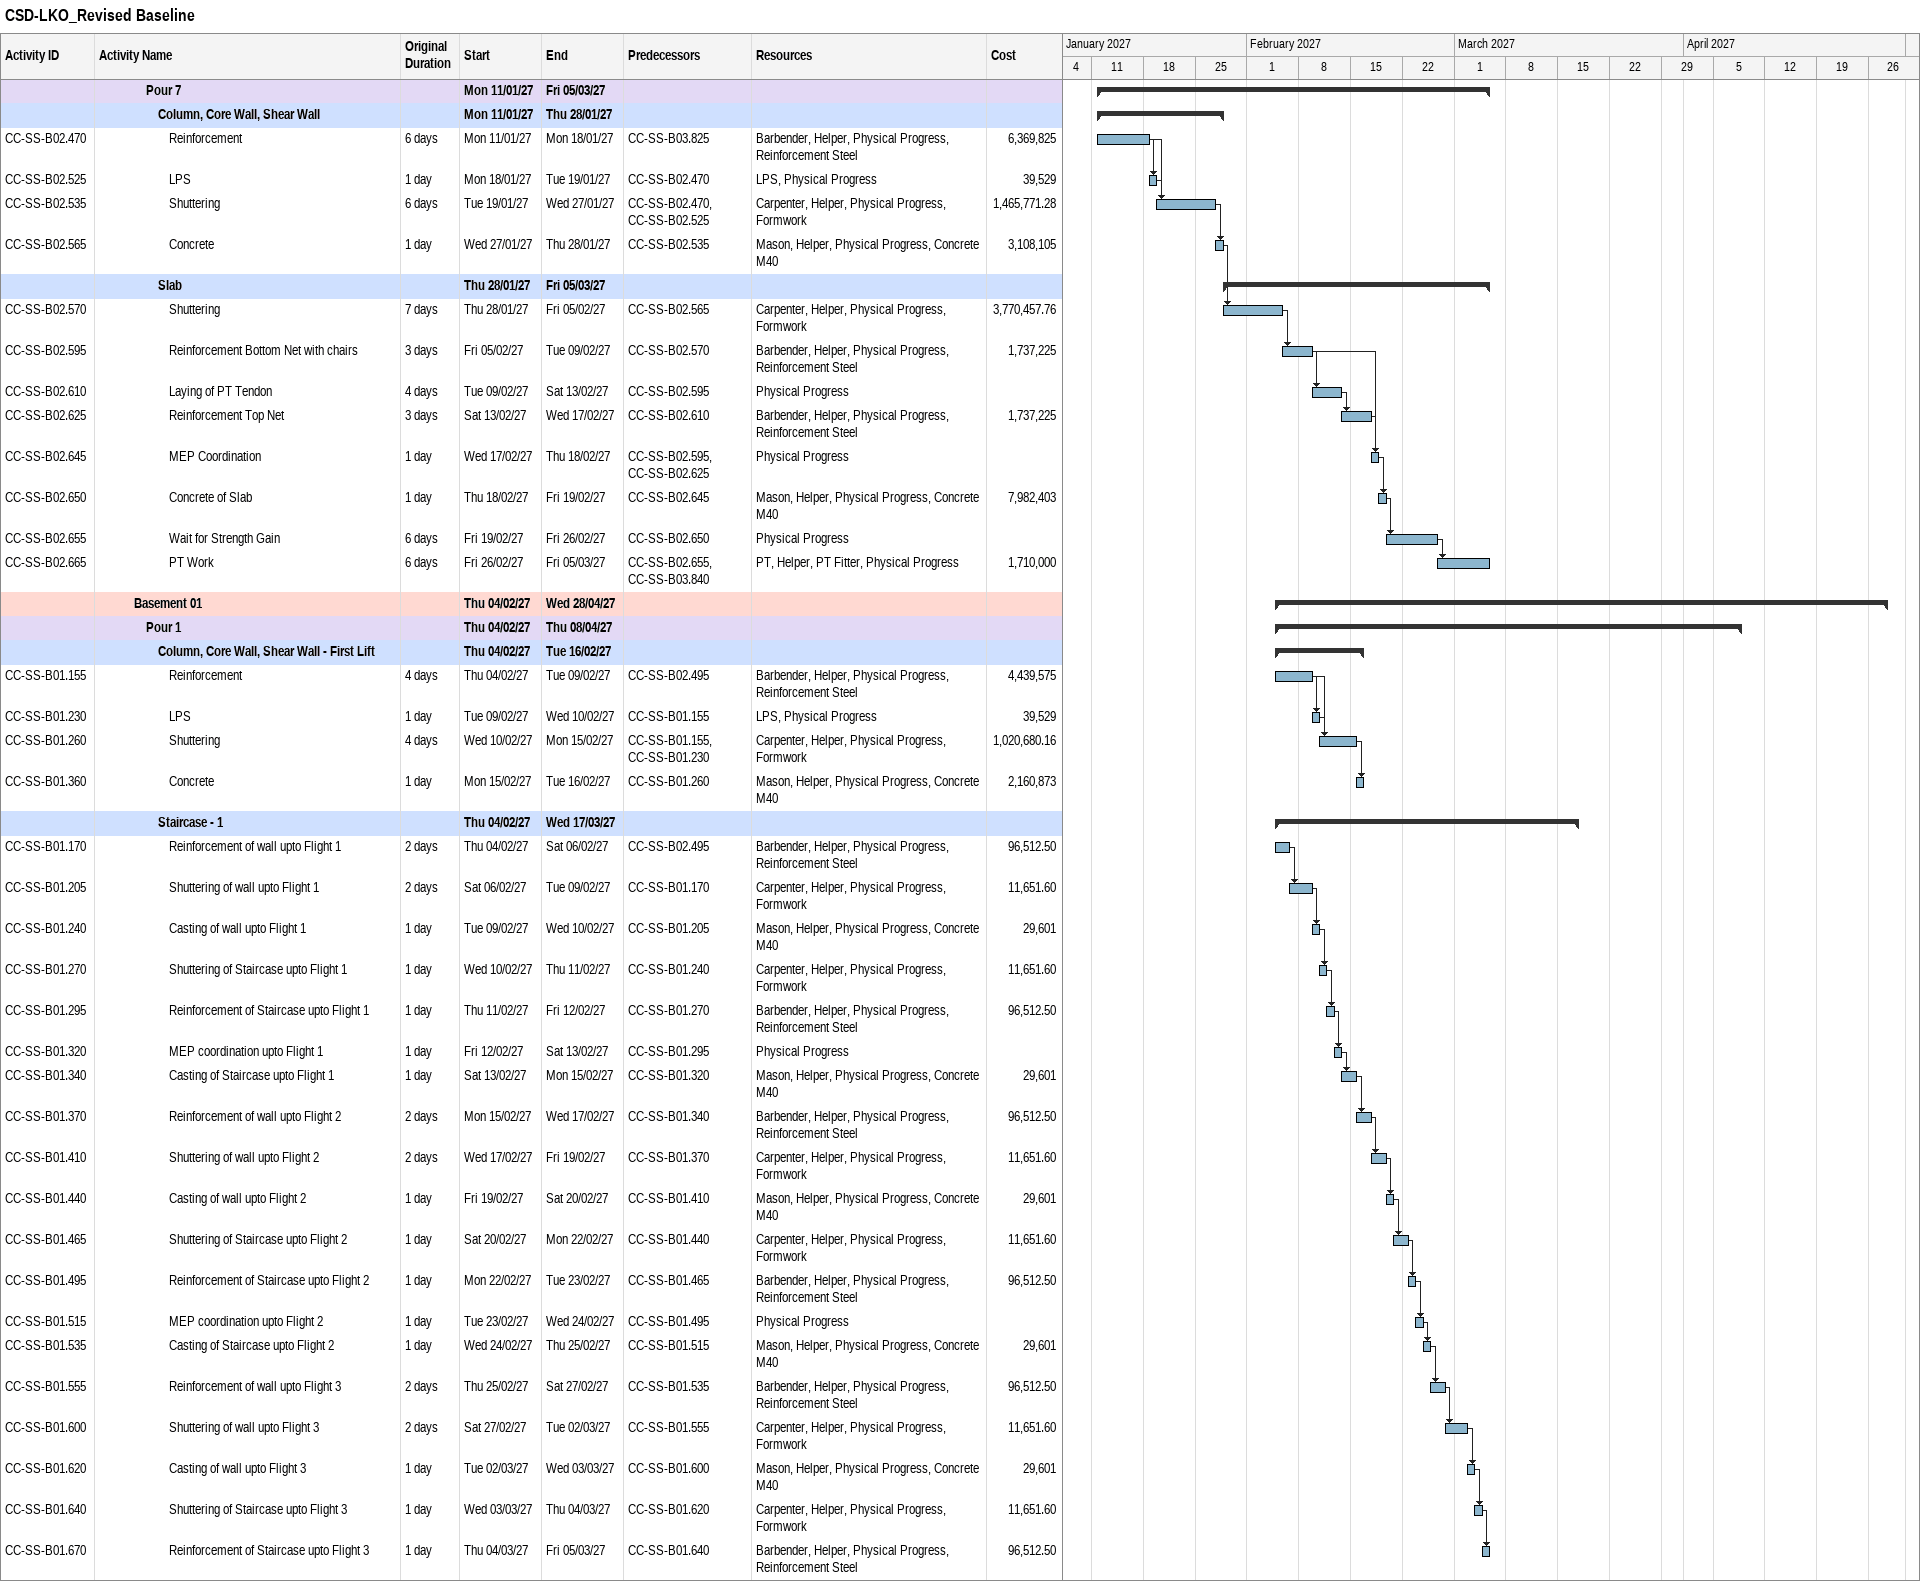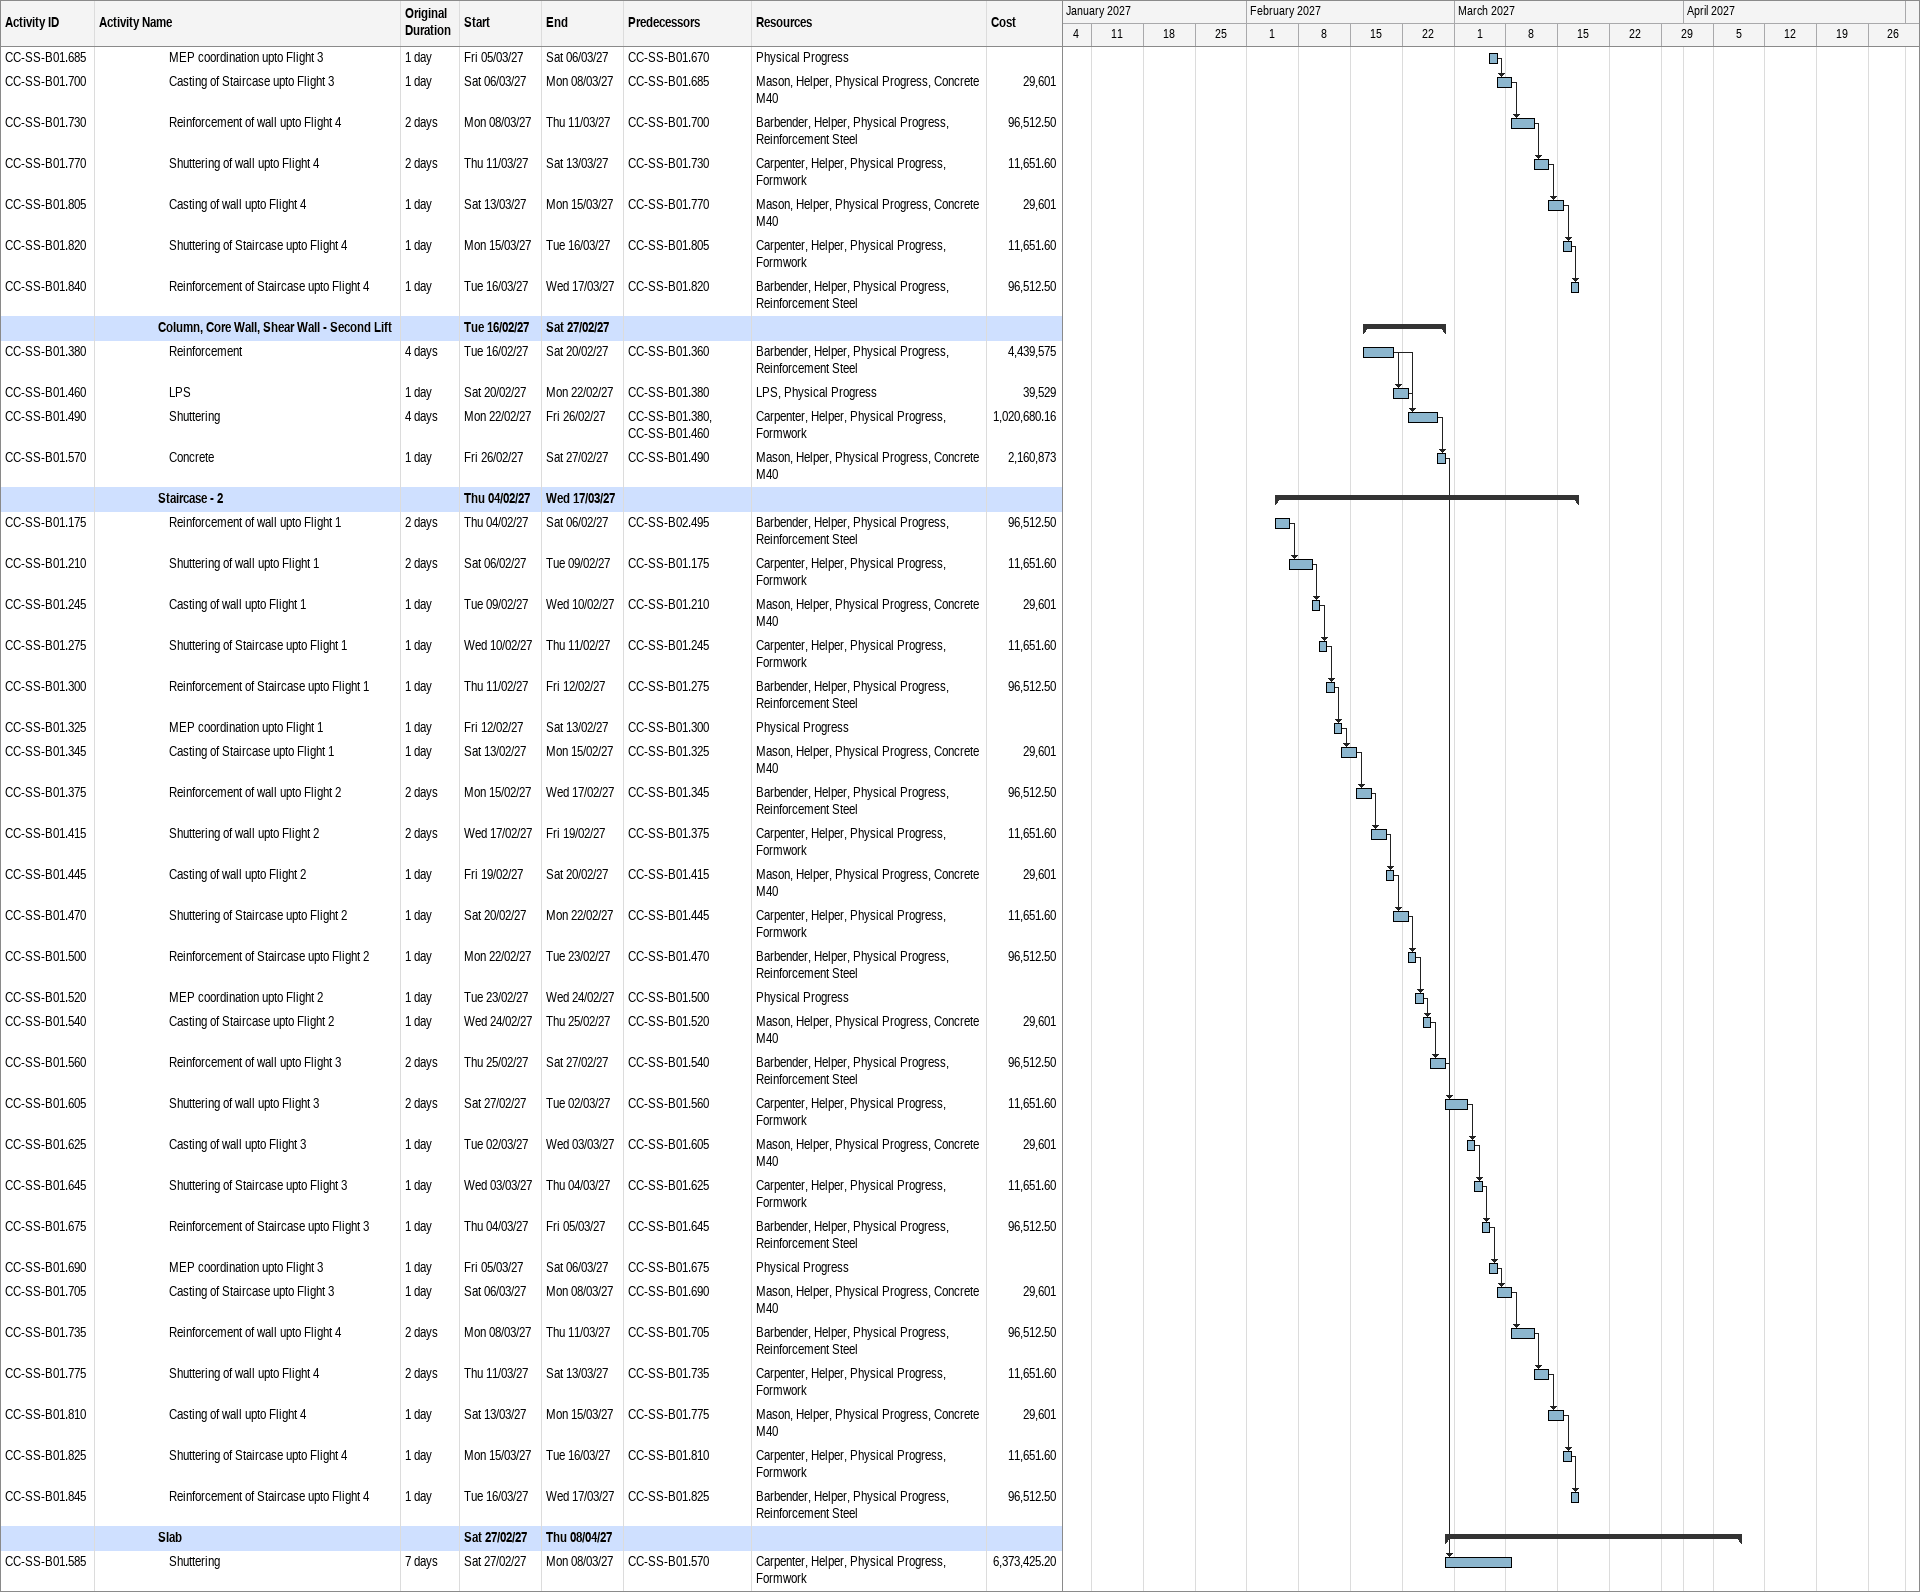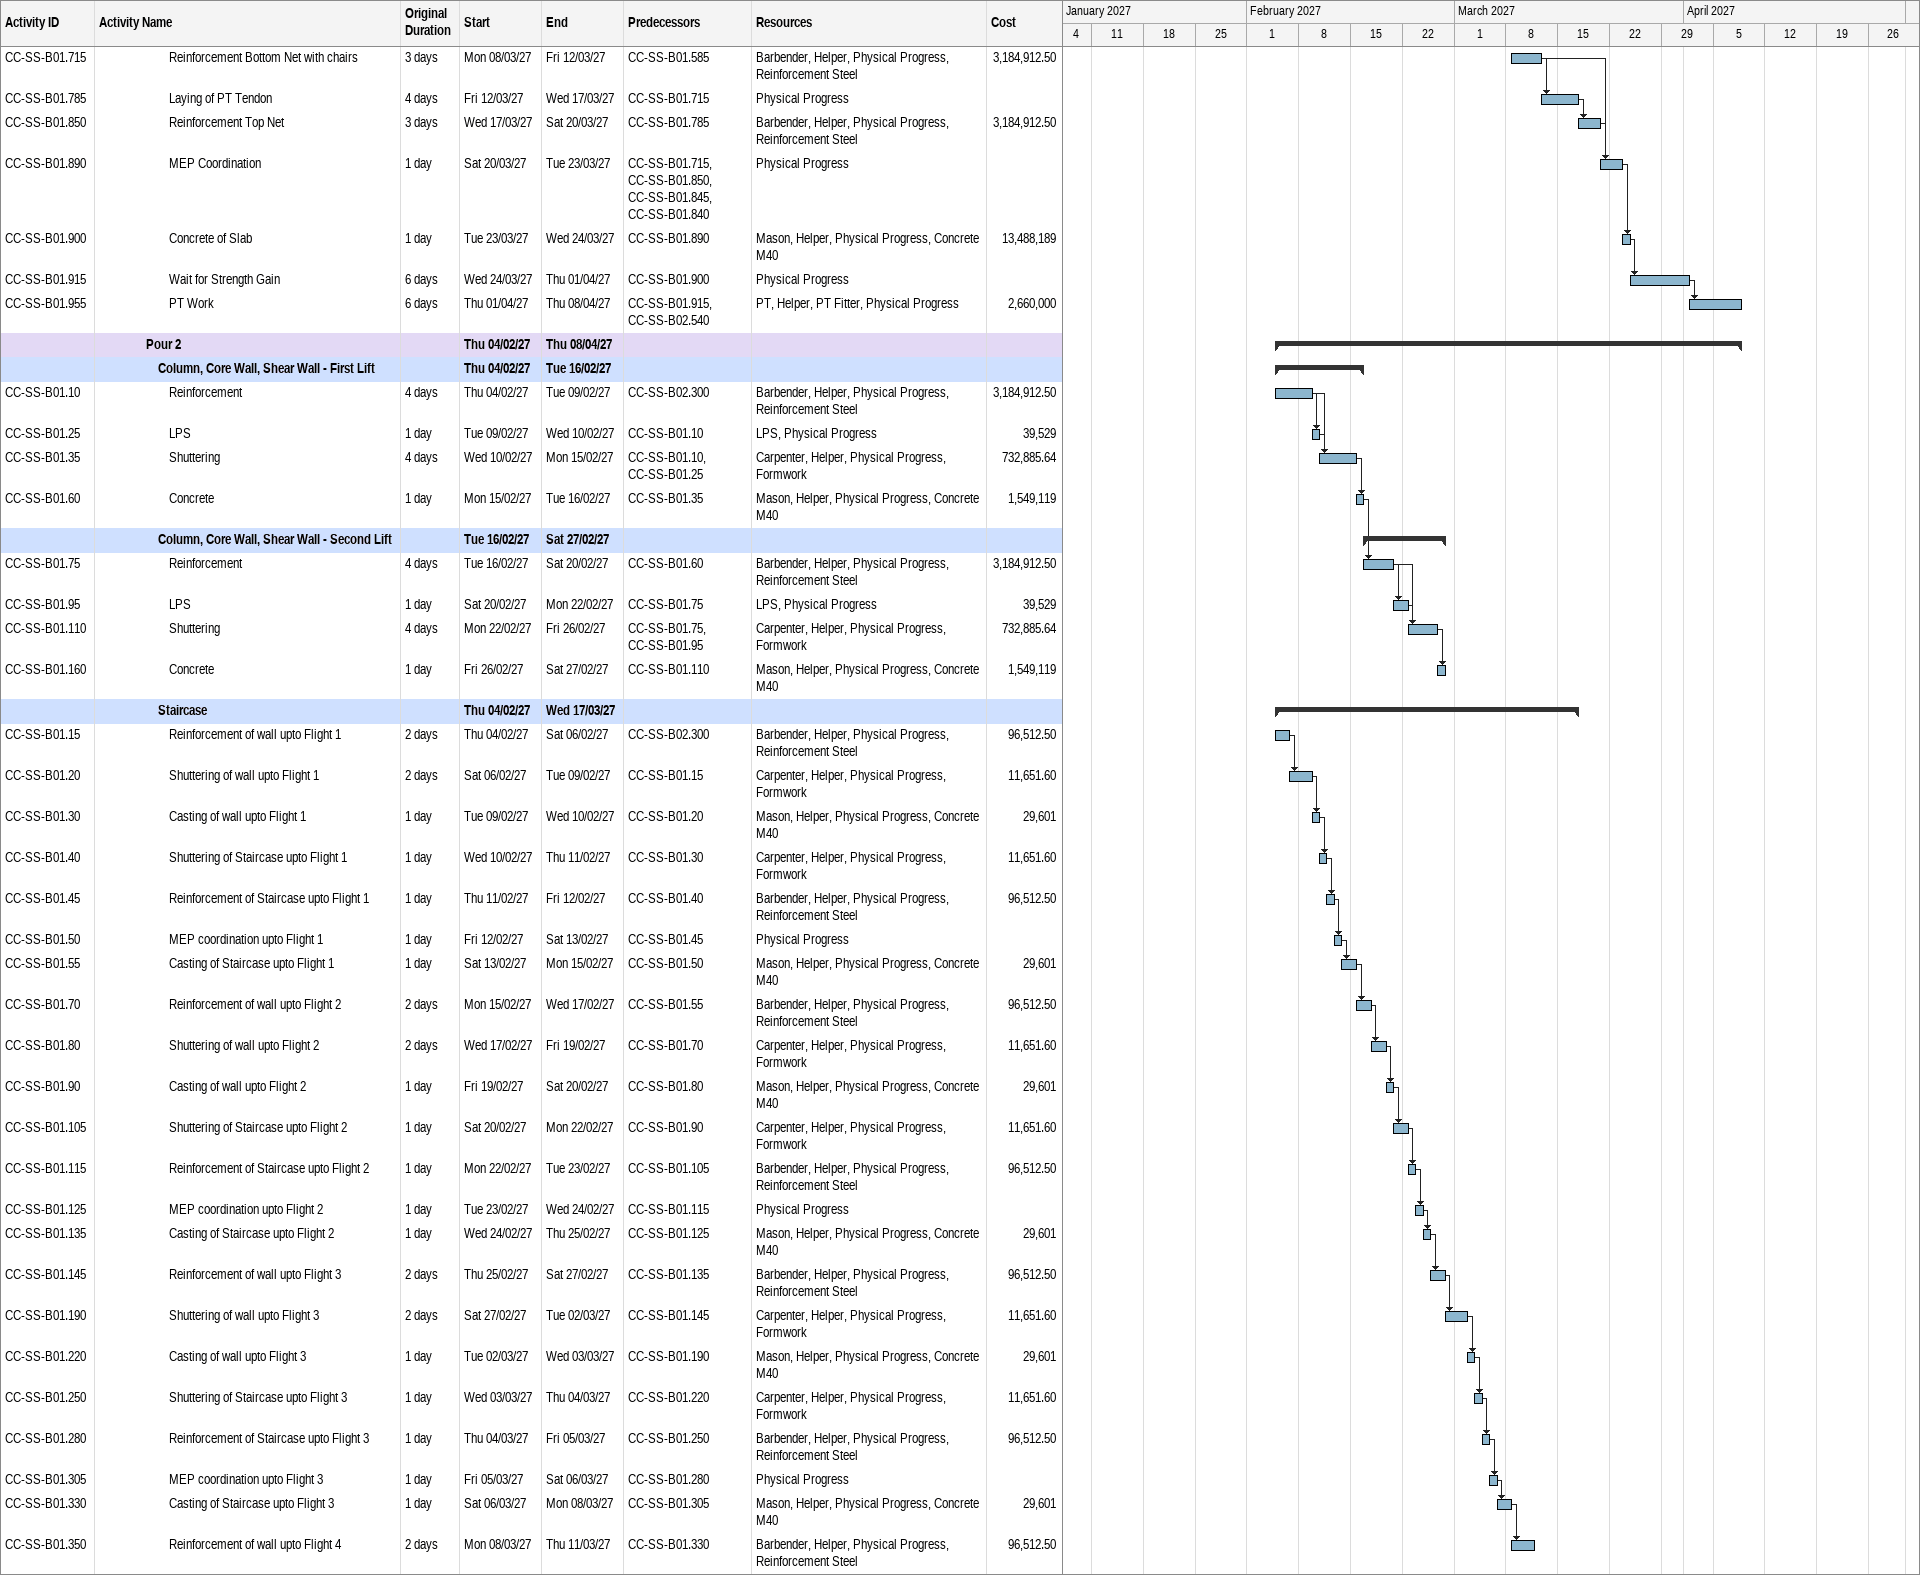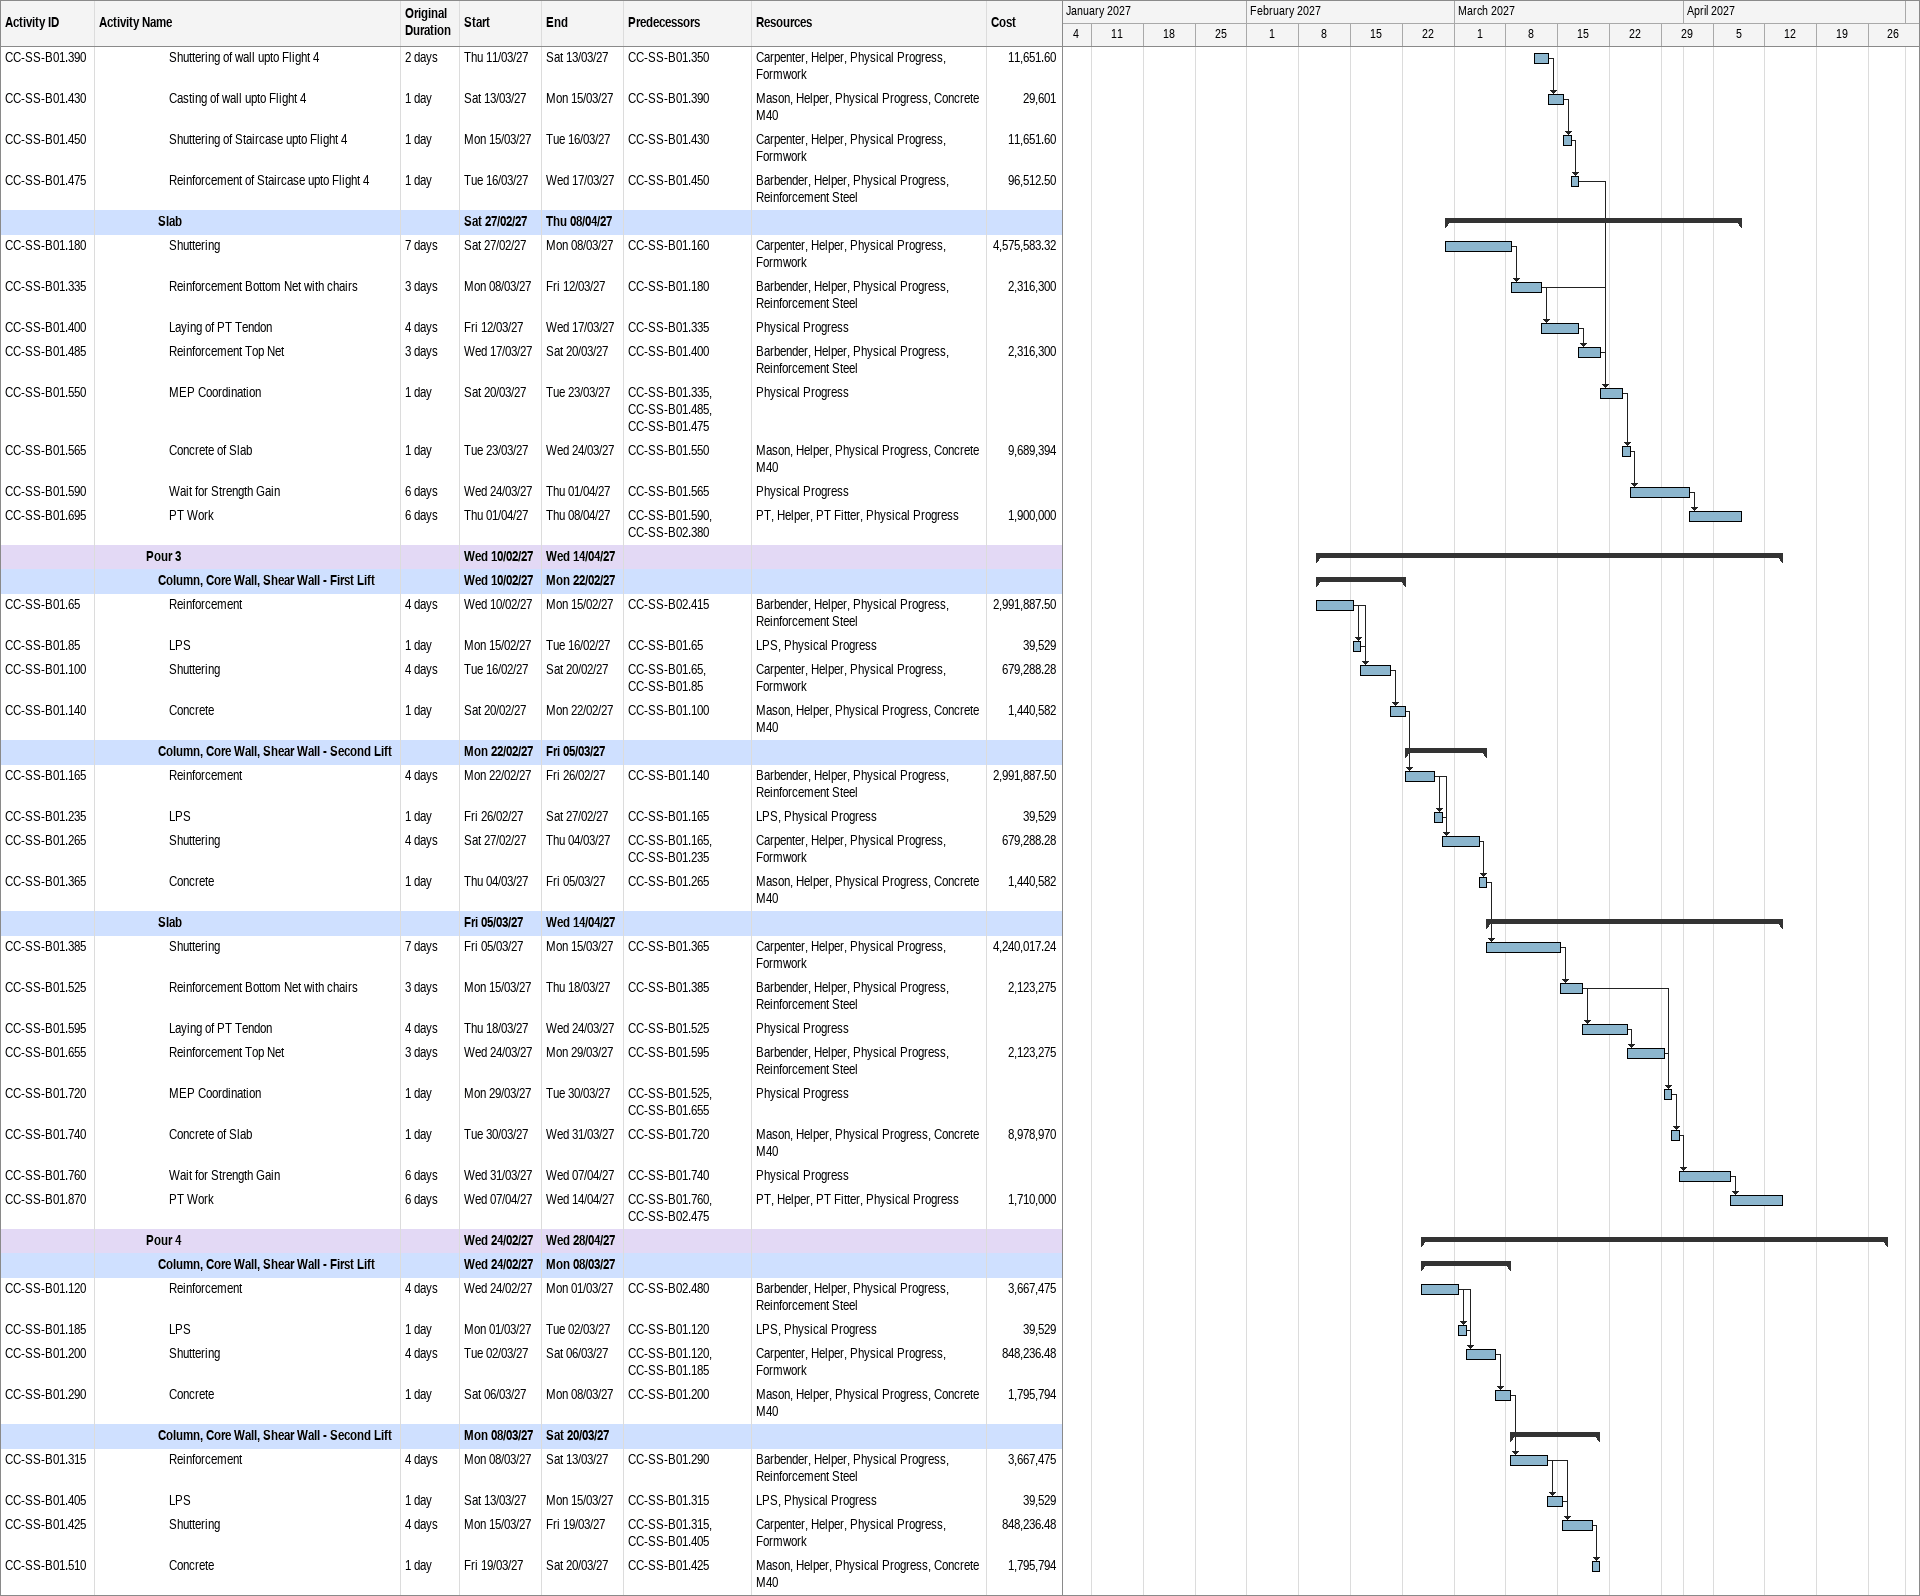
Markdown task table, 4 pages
CSD-LKO_Revised Baseline

| ID | Level | Task | Original duration | Start | Finish | Predecessors | Resources | Cost |
|---|---|---|---|---|---|---|---|---|
|  | 5 | **Pour 7** |  | 2027-01-11 | 2027-03-05 |  |  |  |
|  | 6 | **Column, Core Wall, Shear Wall** |  | 2027-01-11 | 2027-01-28 |  |  |  |
| CC-SS-B02.470 | 7 | Reinforcement | 6d | 2027-01-11 | 2027-01-18 | CC-SS-B03.825 | Barbender, Helper, Physical Progress, Reinforcement Steel | 6369825 |
| CC-SS-B02.525 | 7 | LPS | 1d | 2027-01-18 | 2027-01-19 | CC-SS-B02.470 | LPS, Physical Progress | 39529 |
| CC-SS-B02.535 | 7 | Shuttering | 6d | 2027-01-19 | 2027-01-27 | CC-SS-B02.470, CC-SS-B02.525 | Carpenter, Helper, Physical Progress, Formwork | 1465771.28 |
| CC-SS-B02.565 | 7 | Concrete | 1d | 2027-01-27 | 2027-01-28 | CC-SS-B02.535 | Mason, Helper, Physical Progress, Concrete M40 | 3108105 |
|  | 6 | **Slab** |  | 2027-01-28 | 2027-03-05 |  |  |  |
| CC-SS-B02.570 | 7 | Shuttering | 7d | 2027-01-28 | 2027-02-05 | CC-SS-B02.565 | Carpenter, Helper, Physical Progress, Formwork | 3770457.76 |
| CC-SS-B02.595 | 7 | Reinforcement Bottom Net with chairs | 3d | 2027-02-05 | 2027-02-09 | CC-SS-B02.570 | Barbender, Helper, Physical Progress, Reinforcement Steel | 1737225 |
| CC-SS-B02.610 | 7 | Laying of PT Tendon | 4d | 2027-02-09 | 2027-02-13 | CC-SS-B02.595 | Physical Progress |  |
| CC-SS-B02.625 | 7 | Reinforcement Top Net | 3d | 2027-02-13 | 2027-02-17 | CC-SS-B02.610 | Barbender, Helper, Physical Progress, Reinforcement Steel | 1737225 |
| CC-SS-B02.645 | 7 | MEP Coordination | 1d | 2027-02-17 | 2027-02-18 | CC-SS-B02.595, CC-SS-B02.625 | Physical Progress |  |
| CC-SS-B02.650 | 7 | Concrete of Slab | 1d | 2027-02-18 | 2027-02-19 | CC-SS-B02.645 | Mason, Helper, Physical Progress, Concrete M40 | 7982403 |
| CC-SS-B02.655 | 7 | Wait for Strength Gain | 6d | 2027-02-19 | 2027-02-26 | CC-SS-B02.650 | Physical Progress |  |
| CC-SS-B02.665 | 7 | PT Work | 6d | 2027-02-26 | 2027-03-05 | CC-SS-B02.655, CC-SS-B03.840 | PT, Helper, PT Fitter, Physical Progress | 1710000 |
|  | 4 | **Basement 01** |  | 2027-02-04 | 2027-04-28 |  |  |  |
|  | 5 | **Pour 1** |  | 2027-02-04 | 2027-04-08 |  |  |  |
|  | 6 | **Column, Core Wall, Shear Wall - First Lift** |  | 2027-02-04 | 2027-02-16 |  |  |  |
| CC-SS-B01.155 | 7 | Reinforcement | 4d | 2027-02-04 | 2027-02-09 | CC-SS-B02.495 | Barbender, Helper, Physical Progress, Reinforcement Steel | 4439575 |
| CC-SS-B01.230 | 7 | LPS | 1d | 2027-02-09 | 2027-02-10 | CC-SS-B01.155 | LPS, Physical Progress | 39529 |
| CC-SS-B01.260 | 7 | Shuttering | 4d | 2027-02-10 | 2027-02-15 | CC-SS-B01.155, CC-SS-B01.230 | Carpenter, Helper, Physical Progress, Formwork | 1020680.16 |
| CC-SS-B01.360 | 7 | Concrete | 1d | 2027-02-15 | 2027-02-16 | CC-SS-B01.260 | Mason, Helper, Physical Progress, Concrete M40 | 2160873 |
|  | 6 | **Staircase - 1** |  | 2027-02-04 | 2027-03-17 |  |  |  |
| CC-SS-B01.170 | 7 | Reinforcement of wall upto Flight 1 | 2d | 2027-02-04 | 2027-02-06 | CC-SS-B02.495 | Barbender, Helper, Physical Progress, Reinforcement Steel | 96512.50 |
| CC-SS-B01.205 | 7 | Shuttering of wall upto Flight 1 | 2d | 2027-02-06 | 2027-02-09 | CC-SS-B01.170 | Carpenter, Helper, Physical Progress, Formwork | 11651.60 |
| CC-SS-B01.240 | 7 | Casting of wall upto Flight 1 | 1d | 2027-02-09 | 2027-02-10 | CC-SS-B01.205 | Mason, Helper, Physical Progress, Concrete M40 | 29601 |
| CC-SS-B01.270 | 7 | Shuttering of Staircase upto Flight 1 | 1d | 2027-02-10 | 2027-02-11 | CC-SS-B01.240 | Carpenter, Helper, Physical Progress, Formwork | 11651.60 |
| CC-SS-B01.295 | 7 | Reinforcement of Staircase upto Flight 1 | 1d | 2027-02-11 | 2027-02-12 | CC-SS-B01.270 | Barbender, Helper, Physical Progress, Reinforcement Steel | 96512.50 |
| CC-SS-B01.320 | 7 | MEP coordination upto Flight 1 | 1d | 2027-02-12 | 2027-02-13 | CC-SS-B01.295 | Physical Progress |  |
| CC-SS-B01.340 | 7 | Casting of Staircase upto Flight 1 | 1d | 2027-02-13 | 2027-02-15 | CC-SS-B01.320 | Mason, Helper, Physical Progress, Concrete M40 | 29601 |
| CC-SS-B01.370 | 7 | Reinforcement of wall upto Flight 2 | 2d | 2027-02-15 | 2027-02-17 | CC-SS-B01.340 | Barbender, Helper, Physical Progress, Reinforcement Steel | 96512.50 |
| CC-SS-B01.410 | 7 | Shuttering of wall upto Flight 2 | 2d | 2027-02-17 | 2027-02-19 | CC-SS-B01.370 | Carpenter, Helper, Physical Progress, Formwork | 11651.60 |
| CC-SS-B01.440 | 7 | Casting of wall upto Flight 2 | 1d | 2027-02-19 | 2027-02-20 | CC-SS-B01.410 | Mason, Helper, Physical Progress, Concrete M40 | 29601 |
| CC-SS-B01.465 | 7 | Shuttering of Staircase upto Flight 2 | 1d | 2027-02-20 | 2027-02-22 | CC-SS-B01.440 | Carpenter, Helper, Physical Progress, Formwork | 11651.60 |
| CC-SS-B01.495 | 7 | Reinforcement of Staircase upto Flight 2 | 1d | 2027-02-22 | 2027-02-23 | CC-SS-B01.465 | Barbender, Helper, Physical Progress, Reinforcement Steel | 96512.50 |
| CC-SS-B01.515 | 7 | MEP coordination upto Flight 2 | 1d | 2027-02-23 | 2027-02-24 | CC-SS-B01.495 | Physical Progress |  |
| CC-SS-B01.535 | 7 | Casting of Staircase upto Flight 2 | 1d | 2027-02-24 | 2027-02-25 | CC-SS-B01.515 | Mason, Helper, Physical Progress, Concrete M40 | 29601 |
| CC-SS-B01.555 | 7 | Reinforcement of wall upto Flight 3 | 2d | 2027-02-25 | 2027-02-27 | CC-SS-B01.535 | Barbender, Helper, Physical Progress, Reinforcement Steel | 96512.50 |
| CC-SS-B01.600 | 7 | Shuttering of wall upto Flight 3 | 2d | 2027-02-27 | 2027-03-02 | CC-SS-B01.555 | Carpenter, Helper, Physical Progress, Formwork | 11651.60 |
| CC-SS-B01.620 | 7 | Casting of wall upto Flight 3 | 1d | 2027-03-02 | 2027-03-03 | CC-SS-B01.600 | Mason, Helper, Physical Progress, Concrete M40 | 29601 |
| CC-SS-B01.640 | 7 | Shuttering of Staircase upto Flight 3 | 1d | 2027-03-03 | 2027-03-04 | CC-SS-B01.620 | Carpenter, Helper, Physical Progress, Formwork | 11651.60 |
| CC-SS-B01.670 | 7 | Reinforcement of Staircase upto Flight 3 | 1d | 2027-03-04 | 2027-03-05 | CC-SS-B01.640 | Barbender, Helper, Physical Progress, Reinforcement Steel | 96512.50 |
| CC-SS-B01.685 | 7 | MEP coordination upto Flight 3 | 1d | 2027-03-05 | 2027-03-06 | CC-SS-B01.670 | Physical Progress |  |
| CC-SS-B01.700 | 7 | Casting of Staircase upto Flight 3 | 1d | 2027-03-06 | 2027-03-08 | CC-SS-B01.685 | Mason, Helper, Physical Progress, Concrete M40 | 29601 |
| CC-SS-B01.730 | 7 | Reinforcement of wall upto Flight 4 | 2d | 2027-03-08 | 2027-03-11 | CC-SS-B01.700 | Barbender, Helper, Physical Progress, Reinforcement Steel | 96512.50 |
| CC-SS-B01.770 | 7 | Shuttering of wall upto Flight 4 | 2d | 2027-03-11 | 2027-03-13 | CC-SS-B01.730 | Carpenter, Helper, Physical Progress, Formwork | 11651.60 |
| CC-SS-B01.805 | 7 | Casting of wall upto Flight 4 | 1d | 2027-03-13 | 2027-03-15 | CC-SS-B01.770 | Mason, Helper, Physical Progress, Concrete M40 | 29601 |
| CC-SS-B01.820 | 7 | Shuttering of Staircase upto Flight 4 | 1d | 2027-03-15 | 2027-03-16 | CC-SS-B01.805 | Carpenter, Helper, Physical Progress, Formwork | 11651.60 |
| CC-SS-B01.840 | 7 | Reinforcement of Staircase upto Flight 4 | 1d | 2027-03-16 | 2027-03-17 | CC-SS-B01.820 | Barbender, Helper, Physical Progress, Reinforcement Steel | 96512.50 |
|  | 6 | **Column, Core Wall, Shear Wall - Second Lift** |  | 2027-02-16 | 2027-02-27 |  |  |  |
| CC-SS-B01.380 | 7 | Reinforcement | 4d | 2027-02-16 | 2027-02-20 | CC-SS-B01.360 | Barbender, Helper, Physical Progress, Reinforcement Steel | 4439575 |
| CC-SS-B01.460 | 7 | LPS | 1d | 2027-02-20 | 2027-02-22 | CC-SS-B01.380 | LPS, Physical Progress | 39529 |
| CC-SS-B01.490 | 7 | Shuttering | 4d | 2027-02-22 | 2027-02-26 | CC-SS-B01.380, CC-SS-B01.460 | Carpenter, Helper, Physical Progress, Formwork | 1020680.16 |
| CC-SS-B01.570 | 7 | Concrete | 1d | 2027-02-26 | 2027-02-27 | CC-SS-B01.490 | Mason, Helper, Physical Progress, Concrete M40 | 2160873 |
|  | 6 | **Staircase - 2** |  | 2027-02-04 | 2027-03-17 |  |  |  |
| CC-SS-B01.175 | 7 | Reinforcement of wall upto Flight 1 | 2d | 2027-02-04 | 2027-02-06 | CC-SS-B02.495 | Barbender, Helper, Physical Progress, Reinforcement Steel | 96512.50 |
| CC-SS-B01.210 | 7 | Shuttering of wall upto Flight 1 | 2d | 2027-02-06 | 2027-02-09 | CC-SS-B01.175 | Carpenter, Helper, Physical Progress, Formwork | 11651.60 |
| CC-SS-B01.245 | 7 | Casting of wall upto Flight 1 | 1d | 2027-02-09 | 2027-02-10 | CC-SS-B01.210 | Mason, Helper, Physical Progress, Concrete M40 | 29601 |
| CC-SS-B01.275 | 7 | Shuttering of Staircase upto Flight 1 | 1d | 2027-02-10 | 2027-02-11 | CC-SS-B01.245 | Carpenter, Helper, Physical Progress, Formwork | 11651.60 |
| CC-SS-B01.300 | 7 | Reinforcement of Staircase upto Flight 1 | 1d | 2027-02-11 | 2027-02-12 | CC-SS-B01.275 | Barbender, Helper, Physical Progress, Reinforcement Steel | 96512.50 |
| CC-SS-B01.325 | 7 | MEP coordination upto Flight 1 | 1d | 2027-02-12 | 2027-02-13 | CC-SS-B01.300 | Physical Progress |  |
| CC-SS-B01.345 | 7 | Casting of Staircase upto Flight 1 | 1d | 2027-02-13 | 2027-02-15 | CC-SS-B01.325 | Mason, Helper, Physical Progress, Concrete M40 | 29601 |
| CC-SS-B01.375 | 7 | Reinforcement of wall upto Flight 2 | 2d | 2027-02-15 | 2027-02-17 | CC-SS-B01.345 | Barbender, Helper, Physical Progress, Reinforcement Steel | 96512.50 |
| CC-SS-B01.415 | 7 | Shuttering of wall upto Flight 2 | 2d | 2027-02-17 | 2027-02-19 | CC-SS-B01.375 | Carpenter, Helper, Physical Progress, Formwork | 11651.60 |
| CC-SS-B01.445 | 7 | Casting of wall upto Flight 2 | 1d | 2027-02-19 | 2027-02-20 | CC-SS-B01.415 | Mason, Helper, Physical Progress, Concrete M40 | 29601 |
| CC-SS-B01.470 | 7 | Shuttering of Staircase upto Flight 2 | 1d | 2027-02-20 | 2027-02-22 | CC-SS-B01.445 | Carpenter, Helper, Physical Progress, Formwork | 11651.60 |
| CC-SS-B01.500 | 7 | Reinforcement of Staircase upto Flight 2 | 1d | 2027-02-22 | 2027-02-23 | CC-SS-B01.470 | Barbender, Helper, Physical Progress, Reinforcement Steel | 96512.50 |
| CC-SS-B01.520 | 7 | MEP coordination upto Flight 2 | 1d | 2027-02-23 | 2027-02-24 | CC-SS-B01.500 | Physical Progress |  |
| CC-SS-B01.540 | 7 | Casting of Staircase upto Flight 2 | 1d | 2027-02-24 | 2027-02-25 | CC-SS-B01.520 | Mason, Helper, Physical Progress, Concrete M40 | 29601 |
| CC-SS-B01.560 | 7 | Reinforcement of wall upto Flight 3 | 2d | 2027-02-25 | 2027-02-27 | CC-SS-B01.540 | Barbender, Helper, Physical Progress, Reinforcement Steel | 96512.50 |
| CC-SS-B01.605 | 7 | Shuttering of wall upto Flight 3 | 2d | 2027-02-27 | 2027-03-02 | CC-SS-B01.560 | Carpenter, Helper, Physical Progress, Formwork | 11651.60 |
| CC-SS-B01.625 | 7 | Casting of wall upto Flight 3 | 1d | 2027-03-02 | 2027-03-03 | CC-SS-B01.605 | Mason, Helper, Physical Progress, Concrete M40 | 29601 |
| CC-SS-B01.645 | 7 | Shuttering of Staircase upto Flight 3 | 1d | 2027-03-03 | 2027-03-04 | CC-SS-B01.625 | Carpenter, Helper, Physical Progress, Formwork | 11651.60 |
| CC-SS-B01.675 | 7 | Reinforcement of Staircase upto Flight 3 | 1d | 2027-03-04 | 2027-03-05 | CC-SS-B01.645 | Barbender, Helper, Physical Progress, Reinforcement Steel | 96512.50 |
| CC-SS-B01.690 | 7 | MEP coordination upto Flight 3 | 1d | 2027-03-05 | 2027-03-06 | CC-SS-B01.675 | Physical Progress |  |
| CC-SS-B01.705 | 7 | Casting of Staircase upto Flight 3 | 1d | 2027-03-06 | 2027-03-08 | CC-SS-B01.690 | Mason, Helper, Physical Progress, Concrete M40 | 29601 |
| CC-SS-B01.735 | 7 | Reinforcement of wall upto Flight 4 | 2d | 2027-03-08 | 2027-03-11 | CC-SS-B01.705 | Barbender, Helper, Physical Progress, Reinforcement Steel | 96512.50 |
| CC-SS-B01.775 | 7 | Shuttering of wall upto Flight 4 | 2d | 2027-03-11 | 2027-03-13 | CC-SS-B01.735 | Carpenter, Helper, Physical Progress, Formwork | 11651.60 |
| CC-SS-B01.810 | 7 | Casting of wall upto Flight 4 | 1d | 2027-03-13 | 2027-03-15 | CC-SS-B01.775 | Mason, Helper, Physical Progress, Concrete M40 | 29601 |
| CC-SS-B01.825 | 7 | Shuttering of Staircase upto Flight 4 | 1d | 2027-03-15 | 2027-03-16 | CC-SS-B01.810 | Carpenter, Helper, Physical Progress, Formwork | 11651.60 |
| CC-SS-B01.845 | 7 | Reinforcement of Staircase upto Flight 4 | 1d | 2027-03-16 | 2027-03-17 | CC-SS-B01.825 | Barbender, Helper, Physical Progress, Reinforcement Steel | 96512.50 |
|  | 6 | **Slab** |  | 2027-02-27 | 2027-04-08 |  |  |  |
| CC-SS-B01.585 | 7 | Shuttering | 7d | 2027-02-27 | 2027-03-08 | CC-SS-B01.570 | Carpenter, Helper, Physical Progress, Formwork | 6373425.20 |
| CC-SS-B01.715 | 7 | Reinforcement Bottom Net with chairs | 3d | 2027-03-08 | 2027-03-12 | CC-SS-B01.585 | Barbender, Helper, Physical Progress, Reinforcement Steel | 3184912.50 |
| CC-SS-B01.785 | 7 | Laying of PT Tendon | 4d | 2027-03-12 | 2027-03-17 | CC-SS-B01.715 | Physical Progress |  |
| CC-SS-B01.850 | 7 | Reinforcement Top Net | 3d | 2027-03-17 | 2027-03-20 | CC-SS-B01.785 | Barbender, Helper, Physical Progress, Reinforcement Steel | 3184912.50 |
| CC-SS-B01.890 | 7 | MEP Coordination | 1d | 2027-03-20 | 2027-03-23 | CC-SS-B01.715, CC-SS-B01.850, CC-SS-B01.845, CC-SS-B01.840 | Physical Progress |  |
| CC-SS-B01.900 | 7 | Concrete of Slab | 1d | 2027-03-23 | 2027-03-24 | CC-SS-B01.890 | Mason, Helper, Physical Progress, Concrete M40 | 13488189 |
| CC-SS-B01.915 | 7 | Wait for Strength Gain | 6d | 2027-03-24 | 2027-04-01 | CC-SS-B01.900 | Physical Progress |  |
| CC-SS-B01.955 | 7 | PT Work | 6d | 2027-04-01 | 2027-04-08 | CC-SS-B01.915, CC-SS-B02.540 | PT, Helper, PT Fitter, Physical Progress | 2660000 |
|  | 5 | **Pour 2** |  | 2027-02-04 | 2027-04-08 |  |  |  |
|  | 6 | **Column, Core Wall, Shear Wall - First Lift** |  | 2027-02-04 | 2027-02-16 |  |  |  |
| CC-SS-B01.10 | 7 | Reinforcement | 4d | 2027-02-04 | 2027-02-09 | CC-SS-B02.300 | Barbender, Helper, Physical Progress, Reinforcement Steel | 3184912.50 |
| CC-SS-B01.25 | 7 | LPS | 1d | 2027-02-09 | 2027-02-10 | CC-SS-B01.10 | LPS, Physical Progress | 39529 |
| CC-SS-B01.35 | 7 | Shuttering | 4d | 2027-02-10 | 2027-02-15 | CC-SS-B01.10, CC-SS-B01.25 | Carpenter, Helper, Physical Progress, Formwork | 732885.64 |
| CC-SS-B01.60 | 7 | Concrete | 1d | 2027-02-15 | 2027-02-16 | CC-SS-B01.35 | Mason, Helper, Physical Progress, Concrete M40 | 1549119 |
|  | 6 | **Column, Core Wall, Shear Wall - Second Lift** |  | 2027-02-16 | 2027-02-27 |  |  |  |
| CC-SS-B01.75 | 7 | Reinforcement | 4d | 2027-02-16 | 2027-02-20 | CC-SS-B01.60 | Barbender, Helper, Physical Progress, Reinforcement Steel | 3184912.50 |
| CC-SS-B01.95 | 7 | LPS | 1d | 2027-02-20 | 2027-02-22 | CC-SS-B01.75 | LPS, Physical Progress | 39529 |
| CC-SS-B01.110 | 7 | Shuttering | 4d | 2027-02-22 | 2027-02-26 | CC-SS-B01.75, CC-SS-B01.95 | Carpenter, Helper, Physical Progress, Formwork | 732885.64 |
| CC-SS-B01.160 | 7 | Concrete | 1d | 2027-02-26 | 2027-02-27 | CC-SS-B01.110 | Mason, Helper, Physical Progress, Concrete M40 | 1549119 |
|  | 6 | **Staircase** |  | 2027-02-04 | 2027-03-17 |  |  |  |
| CC-SS-B01.15 | 7 | Reinforcement of wall upto Flight 1 | 2d | 2027-02-04 | 2027-02-06 | CC-SS-B02.300 | Barbender, Helper, Physical Progress, Reinforcement Steel | 96512.50 |
| CC-SS-B01.20 | 7 | Shuttering of wall upto Flight 1 | 2d | 2027-02-06 | 2027-02-09 | CC-SS-B01.15 | Carpenter, Helper, Physical Progress, Formwork | 11651.60 |
| CC-SS-B01.30 | 7 | Casting of wall upto Flight 1 | 1d | 2027-02-09 | 2027-02-10 | CC-SS-B01.20 | Mason, Helper, Physical Progress, Concrete M40 | 29601 |
| CC-SS-B01.40 | 7 | Shuttering of Staircase upto Flight 1 | 1d | 2027-02-10 | 2027-02-11 | CC-SS-B01.30 | Carpenter, Helper, Physical Progress, Formwork | 11651.60 |
| CC-SS-B01.45 | 7 | Reinforcement of Staircase upto Flight 1 | 1d | 2027-02-11 | 2027-02-12 | CC-SS-B01.40 | Barbender, Helper, Physical Progress, Reinforcement Steel | 96512.50 |
| CC-SS-B01.50 | 7 | MEP coordination upto Flight 1 | 1d | 2027-02-12 | 2027-02-13 | CC-SS-B01.45 | Physical Progress |  |
| CC-SS-B01.55 | 7 | Casting of Staircase upto Flight 1 | 1d | 2027-02-13 | 2027-02-15 | CC-SS-B01.50 | Mason, Helper, Physical Progress, Concrete M40 | 29601 |
| CC-SS-B01.70 | 7 | Reinforcement of wall upto Flight 2 | 2d | 2027-02-15 | 2027-02-17 | CC-SS-B01.55 | Barbender, Helper, Physical Progress, Reinforcement Steel | 96512.50 |
| CC-SS-B01.80 | 7 | Shuttering of wall upto Flight 2 | 2d | 2027-02-17 | 2027-02-19 | CC-SS-B01.70 | Carpenter, Helper, Physical Progress, Formwork | 11651.60 |
| CC-SS-B01.90 | 7 | Casting of wall upto Flight 2 | 1d | 2027-02-19 | 2027-02-20 | CC-SS-B01.80 | Mason, Helper, Physical Progress, Concrete M40 | 29601 |
| CC-SS-B01.105 | 7 | Shuttering of Staircase upto Flight 2 | 1d | 2027-02-20 | 2027-02-22 | CC-SS-B01.90 | Carpenter, Helper, Physical Progress, Formwork | 11651.60 |
| CC-SS-B01.115 | 7 | Reinforcement of Staircase upto Flight 2 | 1d | 2027-02-22 | 2027-02-23 | CC-SS-B01.105 | Barbender, Helper, Physical Progress, Reinforcement Steel | 96512.50 |
| CC-SS-B01.125 | 7 | MEP coordination upto Flight 2 | 1d | 2027-02-23 | 2027-02-24 | CC-SS-B01.115 | Physical Progress |  |
| CC-SS-B01.135 | 7 | Casting of Staircase upto Flight 2 | 1d | 2027-02-24 | 2027-02-25 | CC-SS-B01.125 | Mason, Helper, Physical Progress, Concrete M40 | 29601 |
| CC-SS-B01.145 | 7 | Reinforcement of wall upto Flight 3 | 2d | 2027-02-25 | 2027-02-27 | CC-SS-B01.135 | Barbender, Helper, Physical Progress, Reinforcement Steel | 96512.50 |
| CC-SS-B01.190 | 7 | Shuttering of wall upto Flight 3 | 2d | 2027-02-27 | 2027-03-02 | CC-SS-B01.145 | Carpenter, Helper, Physical Progress, Formwork | 11651.60 |
| CC-SS-B01.220 | 7 | Casting of wall upto Flight 3 | 1d | 2027-03-02 | 2027-03-03 | CC-SS-B01.190 | Mason, Helper, Physical Progress, Concrete M40 | 29601 |
| CC-SS-B01.250 | 7 | Shuttering of Staircase upto Flight 3 | 1d | 2027-03-03 | 2027-03-04 | CC-SS-B01.220 | Carpenter, Helper, Physical Progress, Formwork | 11651.60 |
| CC-SS-B01.280 | 7 | Reinforcement of Staircase upto Flight 3 | 1d | 2027-03-04 | 2027-03-05 | CC-SS-B01.250 | Barbender, Helper, Physical Progress, Reinforcement Steel | 96512.50 |
| CC-SS-B01.305 | 7 | MEP coordination upto Flight 3 | 1d | 2027-03-05 | 2027-03-06 | CC-SS-B01.280 | Physical Progress |  |
| CC-SS-B01.330 | 7 | Casting of Staircase upto Flight 3 | 1d | 2027-03-06 | 2027-03-08 | CC-SS-B01.305 | Mason, Helper, Physical Progress, Concrete M40 | 29601 |
| CC-SS-B01.350 | 7 | Reinforcement of wall upto Flight 4 | 2d | 2027-03-08 | 2027-03-11 | CC-SS-B01.330 | Barbender, Helper, Physical Progress, Reinforcement Steel | 96512.50 |
| CC-SS-B01.390 | 7 | Shuttering of wall upto Flight 4 | 2d | 2027-03-11 | 2027-03-13 | CC-SS-B01.350 | Carpenter, Helper, Physical Progress, Formwork | 11651.60 |
| CC-SS-B01.430 | 7 | Casting of wall upto Flight 4 | 1d | 2027-03-13 | 2027-03-15 | CC-SS-B01.390 | Mason, Helper, Physical Progress, Concrete M40 | 29601 |
| CC-SS-B01.450 | 7 | Shuttering of Staircase upto Flight 4 | 1d | 2027-03-15 | 2027-03-16 | CC-SS-B01.430 | Carpenter, Helper, Physical Progress, Formwork | 11651.60 |
| CC-SS-B01.475 | 7 | Reinforcement of Staircase upto Flight 4 | 1d | 2027-03-16 | 2027-03-17 | CC-SS-B01.450 | Barbender, Helper, Physical Progress, Reinforcement Steel | 96512.50 |
|  | 6 | **Slab** |  | 2027-02-27 | 2027-04-08 |  |  |  |
| CC-SS-B01.180 | 7 | Shuttering | 7d | 2027-02-27 | 2027-03-08 | CC-SS-B01.160 | Carpenter, Helper, Physical Progress, Formwork | 4575583.32 |
| CC-SS-B01.335 | 7 | Reinforcement Bottom Net with chairs | 3d | 2027-03-08 | 2027-03-12 | CC-SS-B01.180 | Barbender, Helper, Physical Progress, Reinforcement Steel | 2316300 |
| CC-SS-B01.400 | 7 | Laying of PT Tendon | 4d | 2027-03-12 | 2027-03-17 | CC-SS-B01.335 | Physical Progress |  |
| CC-SS-B01.485 | 7 | Reinforcement Top Net | 3d | 2027-03-17 | 2027-03-20 | CC-SS-B01.400 | Barbender, Helper, Physical Progress, Reinforcement Steel | 2316300 |
| CC-SS-B01.550 | 7 | MEP Coordination | 1d | 2027-03-20 | 2027-03-23 | CC-SS-B01.335, CC-SS-B01.485, CC-SS-B01.475 | Physical Progress |  |
| CC-SS-B01.565 | 7 | Concrete of Slab | 1d | 2027-03-23 | 2027-03-24 | CC-SS-B01.550 | Mason, Helper, Physical Progress, Concrete M40 | 9689394 |
| CC-SS-B01.590 | 7 | Wait for Strength Gain | 6d | 2027-03-24 | 2027-04-01 | CC-SS-B01.565 | Physical Progress |  |
| CC-SS-B01.695 | 7 | PT Work | 6d | 2027-04-01 | 2027-04-08 | CC-SS-B01.590, CC-SS-B02.380 | PT, Helper, PT Fitter, Physical Progress | 1900000 |
|  | 5 | **Pour 3** |  | 2027-02-10 | 2027-04-14 |  |  |  |
|  | 6 | **Column, Core Wall, Shear Wall - First Lift** |  | 2027-02-10 | 2027-02-22 |  |  |  |
| CC-SS-B01.65 | 7 | Reinforcement | 4d | 2027-02-10 | 2027-02-15 | CC-SS-B02.415 | Barbender, Helper, Physical Progress, Reinforcement Steel | 2991887.50 |
| CC-SS-B01.85 | 7 | LPS | 1d | 2027-02-15 | 2027-02-16 | CC-SS-B01.65 | LPS, Physical Progress | 39529 |
| CC-SS-B01.100 | 7 | Shuttering | 4d | 2027-02-16 | 2027-02-20 | CC-SS-B01.65, CC-SS-B01.85 | Carpenter, Helper, Physical Progress, Formwork | 679288.28 |
| CC-SS-B01.140 | 7 | Concrete | 1d | 2027-02-20 | 2027-02-22 | CC-SS-B01.100 | Mason, Helper, Physical Progress, Concrete M40 | 1440582 |
|  | 6 | **Column, Core Wall, Shear Wall - Second Lift** |  | 2027-02-22 | 2027-03-05 |  |  |  |
| CC-SS-B01.165 | 7 | Reinforcement | 4d | 2027-02-22 | 2027-02-26 | CC-SS-B01.140 | Barbender, Helper, Physical Progress, Reinforcement Steel | 2991887.50 |
| CC-SS-B01.235 | 7 | LPS | 1d | 2027-02-26 | 2027-02-27 | CC-SS-B01.165 | LPS, Physical Progress | 39529 |
| CC-SS-B01.265 | 7 | Shuttering | 4d | 2027-02-27 | 2027-03-04 | CC-SS-B01.165, CC-SS-B01.235 | Carpenter, Helper, Physical Progress, Formwork | 679288.28 |
| CC-SS-B01.365 | 7 | Concrete | 1d | 2027-03-04 | 2027-03-05 | CC-SS-B01.265 | Mason, Helper, Physical Progress, Concrete M40 | 1440582 |
|  | 6 | **Slab** |  | 2027-03-05 | 2027-04-14 |  |  |  |
| CC-SS-B01.385 | 7 | Shuttering | 7d | 2027-03-05 | 2027-03-15 | CC-SS-B01.365 | Carpenter, Helper, Physical Progress, Formwork | 4240017.24 |
| CC-SS-B01.525 | 7 | Reinforcement Bottom Net with chairs | 3d | 2027-03-15 | 2027-03-18 | CC-SS-B01.385 | Barbender, Helper, Physical Progress, Reinforcement Steel | 2123275 |
| CC-SS-B01.595 | 7 | Laying of PT Tendon | 4d | 2027-03-18 | 2027-03-24 | CC-SS-B01.525 | Physical Progress |  |
| CC-SS-B01.655 | 7 | Reinforcement Top Net | 3d | 2027-03-24 | 2027-03-29 | CC-SS-B01.595 | Barbender, Helper, Physical Progress, Reinforcement Steel | 2123275 |
| CC-SS-B01.720 | 7 | MEP Coordination | 1d | 2027-03-29 | 2027-03-30 | CC-SS-B01.525, CC-SS-B01.655 | Physical Progress |  |
| CC-SS-B01.740 | 7 | Concrete of Slab | 1d | 2027-03-30 | 2027-03-31 | CC-SS-B01.720 | Mason, Helper, Physical Progress, Concrete M40 | 8978970 |
| CC-SS-B01.760 | 7 | Wait for Strength Gain | 6d | 2027-03-31 | 2027-04-07 | CC-SS-B01.740 | Physical Progress |  |
| CC-SS-B01.870 | 7 | PT Work | 6d | 2027-04-07 | 2027-04-14 | CC-SS-B01.760, CC-SS-B02.475 | PT, Helper, PT Fitter, Physical Progress | 1710000 |
|  | 5 | **Pour 4** |  | 2027-02-24 | 2027-04-28 |  |  |  |
|  | 6 | **Column, Core Wall, Shear Wall - First Lift** |  | 2027-02-24 | 2027-03-08 |  |  |  |
| CC-SS-B01.120 | 7 | Reinforcement | 4d | 2027-02-24 | 2027-03-01 | CC-SS-B02.480 | Barbender, Helper, Physical Progress, Reinforcement Steel | 3667475 |
| CC-SS-B01.185 | 7 | LPS | 1d | 2027-03-01 | 2027-03-02 | CC-SS-B01.120 | LPS, Physical Progress | 39529 |
| CC-SS-B01.200 | 7 | Shuttering | 4d | 2027-03-02 | 2027-03-06 | CC-SS-B01.120, CC-SS-B01.185 | Carpenter, Helper, Physical Progress, Formwork | 848236.48 |
| CC-SS-B01.290 | 7 | Concrete | 1d | 2027-03-06 | 2027-03-08 | CC-SS-B01.200 | Mason, Helper, Physical Progress, Concrete M40 | 1795794 |
|  | 6 | **Column, Core Wall, Shear Wall - Second Lift** |  | 2027-03-08 | 2027-03-20 |  |  |  |
| CC-SS-B01.315 | 7 | Reinforcement | 4d | 2027-03-08 | 2027-03-13 | CC-SS-B01.290 | Barbender, Helper, Physical Progress, Reinforcement Steel | 3667475 |
| CC-SS-B01.405 | 7 | LPS | 1d | 2027-03-13 | 2027-03-15 | CC-SS-B01.315 | LPS, Physical Progress | 39529 |
| CC-SS-B01.425 | 7 | Shuttering | 4d | 2027-03-15 | 2027-03-19 | CC-SS-B01.315, CC-SS-B01.405 | Carpenter, Helper, Physical Progress, Formwork | 848236.48 |
| CC-SS-B01.510 | 7 | Concrete | 1d | 2027-03-19 | 2027-03-20 | CC-SS-B01.425 | Mason, Helper, Physical Progress, Concrete M40 | 1795794 |
